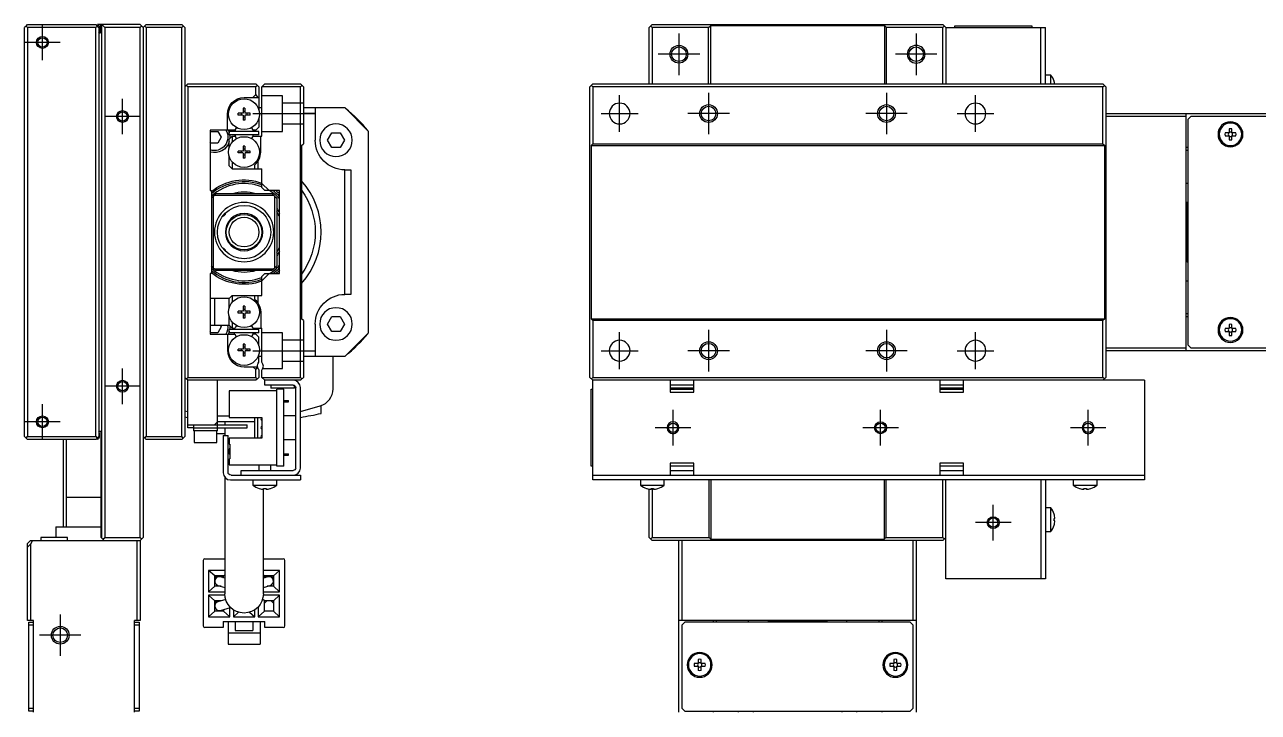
# Model space of a CAD drawing. Extents: x 0 to 922, y -8 to 538.
# Drawn here: x 496.3 to 704.3, y 318.3 to 434.3 of the extents above; entities that cross this region are included whole.
import ezdxf

# ---------------------------------------------------------------- set-up
doc = ezdxf.new("R2010")
doc.units = 0
doc.header["$LTSCALE"] = 0.5
doc.linetypes.add('CENTER', pattern=[50.8, 31.75, -6.35, 6.35, -6.35])
doc.linetypes.add('DASHED', pattern=[19.05, 12.7, -6.35])
for name, color, linetype in [('MSM_CENTER', 1, 'CENTER'), ('MSM_CONTINUOUS', 7, 'CONTINUOUS'), ('MSM_DASHED', 4, 'DASHED'), ('MSM_NARROW', 5, 'CONTINUOUS')]:
    doc.layers.add(name, color=color, linetype=linetype)

msp = doc.modelspace()

# ---------------------------------------------------------------- linework, layer by layer
at = {"layer": 'MSM_CENTER'}
for p, q in [((499.28, 428.26), (499.28, 434.26)), ((606.61, 432.76), (606.61, 425.76)), ((646.61, 432.76), (646.61, 425.76)), ((502.28, 431.26), (496.28, 431.26)), ((610.11, 429.26), (603.11, 429.26)), ((650.11, 429.26), (643.11, 429.26)), ((596.61, 416.16), (596.61, 422.36)), ((611.61, 422.76), (611.61, 415.76)), ((641.61, 422.76), (641.61, 415.76)), ((656.61, 416.16), (656.61, 422.36)), ((512.78, 415.76), (512.78, 421.76)), ((515.78, 418.76), (509.78, 418.76)), ((534.78, 419.26), (545.28, 419.26)), ((593.51, 419.26), (599.71, 419.26)), ((615.11, 419.26), (608.11, 419.26)), ((645.11, 419.26), (638.11, 419.26)), ((653.51, 419.26), (659.71, 419.26)), ((596.61, 376.16), (596.61, 382.36)), ((611.61, 382.76), (611.61, 375.76)), ((641.61, 382.76), (641.61, 375.76)), ((656.61, 376.16), (656.61, 382.36)), ((534.78, 379.26), (545.28, 379.26)), ((593.51, 379.26), (599.71, 379.26)), ((615.11, 379.26), (608.11, 379.26)), ((645.11, 379.26), (638.11, 379.26)), ((653.51, 379.26), (659.71, 379.26)), ((512.78, 370.26), (512.78, 376.26)), ((515.78, 373.26), (509.78, 373.26)), ((499.28, 364.26), (499.28, 370.26)), ((605.61, 363.26), (605.61, 369.26)), ((640.61, 363.26), (640.61, 369.26)), ((675.61, 363.26), (675.61, 369.26)), ((502.28, 367.26), (496.28, 367.26)), ((608.61, 366.26), (602.61, 366.26)), ((643.61, 366.26), (637.61, 366.26)), ((678.61, 366.26), (672.61, 366.26)), ((659.61, 347.26), (659.61, 353.26)), ((662.61, 350.26), (656.61, 350.26)), ((502.28, 334.76), (502.28, 327.76)), ((505.78, 331.26), (498.78, 331.26))]:
    msp.add_line(p, q, dxfattribs=at)
at = {"layer": 'MSM_CONTINUOUS'}
for p, q in [((496.53, 434.01), (496.28, 433.76)), ((496.28, 364.76), (496.28, 433.76)), ((496.53, 434.01), (496.78, 434.26)), ((496.78, 433.76), (496.53, 434.01)), ((496.78, 434.26), (508.28, 434.26)), ((508.28, 433.76), (496.78, 433.76)), ((496.78, 433.76), (496.78, 364.76)), ((508.28, 434.26), (508.53, 434.01)), ((508.53, 434.01), (508.28, 433.76)), ((508.28, 364.76), (508.28, 433.76)), ((508.38, 434.16), (508.58, 434.16)), ((508.48, 434.16), (508.58, 434.26)), ((508.53, 434.01), (508.78, 433.76)), ((515.78, 434.26), (508.58, 434.26)), ((508.78, 433.76), (508.78, 364.76)), ((508.78, 432.86), (509.08, 432.86)), ((508.88, 433.16), (508.88, 433.86)), ((509.08, 432.86), (509.08, 434.26)), ((509.78, 433.76), (509.28, 434.26)), ((509.28, 347.66), (509.28, 434.26)), ((515.78, 433.76), (509.78, 433.76)), ((509.78, 433.76), (509.78, 347.76)), ((515.78, 434.26), (516.03, 434.01)), ((516.03, 434.01), (515.78, 433.76)), ((515.78, 347.76), (515.78, 433.76)), ((516.28, 433.76), (516.03, 434.01)), ((516.28, 433.76), (516.78, 434.26)), ((516.28, 433.76), (516.28, 347.76)), ((516.78, 433.76), (516.53, 434.01)), ((516.78, 434.26), (522.78, 434.26)), ((516.78, 433.76), (516.78, 364.76)), ((522.78, 433.76), (516.78, 433.76)), ((523.28, 433.76), (522.78, 434.26)), ((523.03, 434.01), (522.78, 433.76)), ((522.78, 364.76), (522.78, 433.76)), ((523.28, 433.76), (523.28, 364.76)), ((602.11, 434.26), (601.61, 433.76)), ((601.61, 424.26), (601.61, 433.76)), ((602.11, 433.76), (601.86, 434.01)), ((602.11, 434.26), (651.11, 434.26)), ((611.61, 433.76), (602.11, 433.76)), ((602.11, 433.76), (602.11, 424.26)), ((611.61, 433.76), (611.91, 434.06)), ((611.61, 424.26), (611.61, 433.76)), ((641.31, 434.06), (611.91, 434.06)), ((611.91, 434.06), (611.91, 424.26)), ((641.31, 434.06), (641.61, 433.76)), ((641.31, 424.26), (641.31, 434.06)), ((651.11, 433.76), (641.61, 433.76)), ((641.61, 424.26), (641.61, 433.76)), ((651.61, 433.76), (651.11, 434.26)), ((651.36, 434.01), (651.11, 433.76)), ((651.11, 424.26), (651.11, 433.76)), ((651.61, 433.76), (668.41, 433.76)), ((651.61, 433.76), (651.61, 424.26)), ((653.11, 434.06), (666.11, 434.06)), ((653.11, 433.76), (653.11, 434.06)), ((666.11, 434.06), (666.11, 433.76)), ((667.61, 424.26), (667.61, 433.76)), ((668.41, 424.26), (668.41, 433.76)), ((669.31, 425.76), (668.41, 425.76)), ((669.31, 424.26), (669.31, 425.76)), ((669.86, 424.68), (669.86, 424.71)), ((523.28, 423.76), (523.78, 424.26)), ((523.78, 423.76), (523.53, 424.01)), ((523.78, 424.26), (535.28, 424.26)), ((523.78, 423.76), (523.78, 374.76)), ((535.28, 423.76), (523.78, 423.76)), ((535.28, 422.46), (534.78, 421.96)), ((535.28, 424.26), (535.78, 423.76)), ((535.53, 424.01), (535.28, 423.76)), ((535.28, 422.46), (535.28, 423.76)), ((535.64, 421.96), (535.28, 422.46)), ((535.78, 423.76), (535.78, 419.87)), ((536.28, 423.76), (536.78, 424.26)), ((536.28, 415.46), (536.28, 423.76)), ((542.78, 423.76), (536.28, 423.76)), ((536.78, 424.26), (542.78, 424.26)), ((542.78, 424.26), (543.28, 423.76)), ((543.03, 424.01), (542.78, 423.76)), ((542.78, 374.76), (542.78, 423.76)), ((543.28, 423.76), (543.28, 414.16)), ((592.11, 424.26), (591.61, 423.76)), ((591.61, 374.76), (591.61, 423.76)), ((591.86, 424.01), (592.11, 423.76)), ((592.11, 424.26), (678.11, 424.26)), ((592.11, 423.76), (592.11, 414.16)), ((678.11, 423.76), (592.11, 423.76)), ((678.61, 423.76), (678.11, 424.26)), ((678.11, 423.76), (678.36, 424.01)), ((678.11, 414.16), (678.11, 423.76)), ((678.61, 423.76), (678.61, 374.76)), ((533.28, 421.96), (535.78, 421.96)), ((535.78, 420.26), (536.28, 420.26)), ((543.28, 420.26), (550.28, 420.26)), ((545.28, 420.26), (545.28, 414.76)), ((554.28, 416.26), (550.28, 420.26)), ((530.48, 416.46), (530.48, 419.16)), ((533.08, 419.3), (532.28, 419.3)), ((532.28, 419.01), (532.28, 419.3)), ((533.08, 419.01), (532.28, 419.01)), ((532.81, 419.3), (532.81, 419.01)), ((533.43, 420.16), (533.14, 420.16)), ((533.14, 420.16), (533.14, 419.36)), ((533.43, 419.63), (533.14, 419.63)), ((533.14, 418.95), (533.14, 418.16)), ((533.14, 418.69), (533.43, 418.69)), ((533.43, 418.16), (533.14, 418.16)), ((533.43, 420.16), (533.43, 419.36)), ((533.43, 418.95), (533.43, 418.16)), ((534.28, 419.3), (533.49, 419.3)), ((534.28, 419.01), (533.49, 419.01)), ((533.75, 419.3), (533.75, 419.01)), ((534.28, 419.01), (534.28, 419.3)), ((535.78, 418.44), (535.78, 416.96)), ((535.88, 419.26), (536.28, 419.26)), ((545.28, 419.26), (543.28, 419.26)), ((678.61, 419.26), (707.61, 419.26)), ((692.11, 418.76), (678.61, 418.76)), ((692.11, 419.26), (692.11, 379.26)), ((692.91, 418.76), (692.41, 418.26)), ((692.41, 418.26), (692.41, 380.26)), ((706.91, 418.76), (692.91, 418.76)), ((531.74, 416.46), (527.58, 416.46)), ((527.58, 416.46), (527.58, 406.26)), ((527.58, 416.04), (527.71, 416.26)), ((527.71, 416.26), (528.86, 416.26)), ((528.86, 416.26), (529.44, 415.26)), ((535.78, 416.26), (530.78, 416.26)), ((530.78, 415.66), (530.78, 416.26)), ((531.96, 416.83), (531.74, 416.46)), ((534.83, 416.46), (534.75, 416.59)), ((535.28, 416.46), (534.83, 416.46)), ((535.28, 416.46), (535.78, 416.96)), ((535.78, 415.66), (535.78, 416.26)), ((554.28, 382.26), (554.28, 416.26)), ((699.37, 416.67), (699.37, 416)), ((699.85, 416), (699.85, 416.67)), ((527.71, 414.26), (527.58, 414.47)), ((528.86, 414.26), (527.71, 414.26)), ((529.44, 415.26), (528.86, 414.26)), ((535.78, 415.66), (530.78, 415.66)), ((531.28, 415.46), (530.78, 414.96)), ((530.78, 413.47), (530.78, 414.96)), ((531.28, 415.46), (531.28, 414.42)), ((531.28, 415.46), (531.74, 415.46)), ((531.74, 415.46), (531.82, 415.32)), ((534.61, 415.08), (534.83, 415.46)), ((534.83, 415.46), (536.28, 415.46)), ((536.08, 412.76), (536.08, 415.46)), ((542.98, 413.86), (543.28, 414.16)), ((547.34, 414.76), (548.06, 416.01)), ((548.06, 413.51), (547.34, 414.76)), ((548.06, 416.01), (549.51, 416.01)), ((549.51, 416.01), (550.23, 414.76)), ((550.23, 414.76), (549.51, 413.51)), ((591.81, 413.86), (592.11, 414.16)), ((592.11, 414.16), (678.11, 414.16)), ((678.11, 414.16), (678.41, 413.86)), ((699.37, 416), (698.69, 416)), ((698.69, 415.52), (699.37, 415.52)), ((699.37, 415.52), (699.37, 414.84)), ((700.53, 416), (699.85, 416)), ((699.85, 414.84), (699.85, 415.52)), ((699.85, 415.52), (700.53, 415.52)), ((530.78, 410.46), (530.78, 412.04)), ((533.08, 412.9), (532.28, 412.9)), ((532.28, 412.61), (532.28, 412.9)), ((533.08, 412.61), (532.28, 412.61)), ((532.81, 412.9), (532.81, 412.61)), ((533.43, 413.76), (533.14, 413.76)), ((533.14, 413.76), (533.14, 412.96)), ((533.43, 413.23), (533.14, 413.23)), ((533.14, 412.55), (533.14, 411.76)), ((533.14, 412.29), (533.43, 412.29)), ((533.43, 413.76), (533.43, 412.96)), ((533.43, 412.55), (533.43, 411.76)), ((534.28, 412.9), (533.49, 412.9)), ((534.28, 412.61), (533.49, 412.61)), ((533.75, 412.9), (533.75, 412.61)), ((534.28, 412.61), (534.28, 412.9)), ((542.98, 413.86), (542.98, 384.66)), ((549.51, 413.51), (548.06, 413.51)), ((591.81, 413.86), (591.81, 384.66)), ((591.81, 413.86), (678.41, 413.86)), ((678.41, 384.66), (678.41, 413.86)), ((692.41, 413.51), (692.11, 413.51)), ((692.41, 413.01), (692.11, 413.01)), ((530.78, 410.46), (531.28, 409.96)), ((531.28, 411.09), (531.28, 409.96)), ((531.28, 409.96), (536.28, 409.96)), ((533.43, 411.76), (533.14, 411.76)), ((535.08, 409.96), (535.08, 410.61)), ((535.58, 411.16), (535.58, 409.96)), ((536.28, 406.76), (536.28, 409.96)), ((550.28, 388.76), (550.28, 409.76)), ((550.28, 409.76), (551.28, 409.76)), ((551.28, 409.76), (551.28, 388.76)), ((527.58, 406.26), (527.78, 406.26)), ((527.78, 406.26), (527.78, 392.26)), ((528.28, 405.46), (528.58, 405.76)), ((528.58, 405.76), (537.98, 405.76)), ((536.28, 407.46), (537.49, 406.26)), ((536.78, 406.26), (536.28, 406.76)), ((539.28, 406.26), (536.78, 406.26)), ((537.98, 405.76), (538.28, 405.46)), ((539.28, 392.26), (539.28, 406.26)), ((692.11, 407.51), (692.41, 407.51)), ((527.78, 404.96), (528.08, 405.26)), ((528.28, 405.46), (528.08, 405.26)), ((528.08, 405.26), (528.08, 393.26)), ((538.28, 405.46), (528.28, 405.46)), ((538.48, 405.26), (538.28, 405.46)), ((538.48, 393.26), (538.48, 405.26)), ((538.48, 405.26), (538.78, 404.96)), ((538.78, 404.96), (538.78, 393.56)), ((692.31, 404.26), (692.11, 404.06)), ((692.31, 404.26), (692.31, 394.26)), ((692.41, 404.26), (692.31, 404.26)), ((529.72, 402.01), (529.72, 402.01)), ((529.72, 402.01), (529.86, 402.01)), ((529.86, 402.01), (530.08, 402.23)), ((529.86, 402.01), (529.86, 402.17)), ((530.08, 402.42), (530.08, 402.23)), ((531.91, 402.06), (531.84, 402.06)), ((531.91, 402.06), (531.97, 402.12)), ((534.59, 402.12), (534.66, 402.06)), ((534.73, 402.06), (534.66, 402.06)), ((530.32, 400.32), (530.32, 400.32)), ((536.25, 400.32), (536.25, 400.32)), ((529.86, 396.51), (529.72, 396.51)), ((529.72, 396.51), (529.72, 396.51)), ((529.86, 396.34), (529.86, 396.51)), ((530.08, 396.28), (529.86, 396.51)), ((530.08, 396.28), (530.08, 396.09)), ((528.08, 393.26), (527.78, 393.56)), ((528.08, 393.26), (528.28, 393.06)), ((538.28, 393.06), (538.48, 393.26)), ((538.78, 393.56), (538.48, 393.26)), ((692.11, 394.46), (692.31, 394.26)), ((692.31, 394.26), (692.41, 394.26)), ((527.78, 392.26), (527.58, 392.26)), ((527.58, 392.26), (527.58, 382.06)), ((528.58, 392.76), (528.28, 393.06)), ((528.28, 393.06), (538.28, 393.06)), ((537.98, 392.76), (528.58, 392.76)), ((537.49, 392.26), (536.28, 391.05)), ((536.28, 391.76), (536.78, 392.26)), ((536.28, 388.56), (536.28, 391.76)), ((536.78, 392.26), (539.28, 392.26)), ((538.28, 393.06), (537.98, 392.76)), ((692.41, 391.01), (692.11, 391.01)), ((530.78, 388.06), (527.58, 388.06)), ((528.28, 388.06), (528.28, 383.56)), ((531.28, 388.56), (530.78, 388.06)), ((530.78, 386.47), (530.78, 388.06)), ((531.28, 388.56), (531.28, 387.42)), ((531.28, 388.56), (536.28, 388.56)), ((535.08, 387.9), (535.08, 388.56)), ((535.58, 388.56), (535.58, 387.35)), ((551.28, 388.76), (550.28, 388.76)), ((530.78, 383.56), (530.78, 385.04)), ((533.08, 385.9), (532.28, 385.9)), ((532.28, 385.61), (532.28, 385.9)), ((533.08, 385.61), (532.28, 385.61)), ((532.81, 385.9), (532.81, 385.61)), ((533.43, 386.76), (533.14, 386.76)), ((533.14, 386.76), (533.14, 385.96)), ((533.43, 386.23), (533.14, 386.23)), ((533.14, 385.55), (533.14, 384.76)), ((533.14, 385.29), (533.43, 385.29)), ((533.43, 386.76), (533.43, 385.96)), ((533.43, 385.55), (533.43, 384.76)), ((534.28, 385.9), (533.49, 385.9)), ((534.28, 385.61), (533.49, 385.61)), ((533.75, 385.9), (533.75, 385.61)), ((534.28, 385.61), (534.28, 385.9)), ((536.08, 385.76), (536.08, 383.06)), ((547.34, 383.76), (548.06, 385.01)), ((548.06, 385.01), (549.51, 385.01)), ((549.51, 385.01), (550.23, 383.76)), ((692.11, 385.51), (692.41, 385.51)), ((692.11, 385.01), (692.41, 385.01)), ((527.58, 383.56), (530.78, 383.56)), ((529.44, 383.26), (528.86, 382.26)), ((529.27, 383.56), (529.44, 383.26)), ((530.78, 383.56), (531.28, 383.06)), ((535.78, 382.86), (530.78, 382.86)), ((530.78, 382.26), (530.78, 382.86)), ((531.28, 384.09), (531.28, 383.06)), ((531.28, 383.06), (531.74, 383.06)), ((531.82, 383.19), (531.74, 383.06)), ((533.43, 384.76), (533.14, 384.76)), ((534.83, 383.06), (534.61, 383.43)), ((534.83, 383.06), (536.28, 383.06)), ((535.78, 382.26), (535.78, 382.86)), ((536.28, 377.32), (536.28, 383.06)), ((543.28, 384.36), (542.98, 384.66)), ((543.28, 384.36), (543.28, 374.76)), ((545.28, 383.76), (545.28, 378.26)), ((548.06, 382.51), (547.34, 383.76)), ((550.23, 383.76), (549.51, 382.51)), ((592.11, 384.36), (591.81, 384.66)), ((591.81, 384.66), (678.41, 384.66)), ((592.11, 384.36), (592.11, 374.76)), ((678.11, 384.36), (592.11, 384.36)), ((678.41, 384.66), (678.11, 384.36)), ((678.11, 374.76), (678.11, 384.36)), ((699.37, 383), (698.69, 383)), ((699.37, 383.67), (699.37, 383)), ((699.85, 383), (699.85, 383.67)), ((700.53, 383), (699.85, 383)), ((527.71, 382.26), (527.58, 382.47)), ((527.58, 382.06), (531.74, 382.06)), ((528.86, 382.26), (527.71, 382.26)), ((530.48, 382.06), (530.48, 379.36)), ((535.78, 382.26), (530.78, 382.26)), ((531.74, 382.06), (531.96, 381.68)), ((534.75, 381.92), (534.83, 382.06)), ((535.28, 382.06), (534.83, 382.06)), ((535.78, 381.56), (535.28, 382.06)), ((535.78, 380.07), (535.78, 381.56)), ((549.51, 382.51), (548.06, 382.51)), ((550.28, 378.26), (554.28, 382.26)), ((698.69, 382.52), (699.37, 382.52)), ((699.37, 382.52), (699.37, 381.84)), ((699.85, 381.84), (699.85, 382.52)), ((699.85, 382.52), (700.53, 382.52)), ((533.08, 379.5), (532.28, 379.5)), ((532.28, 379.21), (532.28, 379.5)), ((533.08, 379.21), (532.28, 379.21)), ((532.81, 379.5), (532.81, 379.21)), ((533.43, 380.36), (533.14, 380.36)), ((533.14, 380.36), (533.14, 379.56)), ((533.43, 379.83), (533.14, 379.83)), ((533.14, 379.15), (533.14, 378.36)), ((533.14, 378.89), (533.43, 378.89)), ((533.43, 380.36), (533.43, 379.56)), ((533.43, 379.15), (533.43, 378.36)), ((534.28, 379.5), (533.49, 379.5)), ((534.28, 379.21), (533.49, 379.21)), ((533.75, 379.5), (533.75, 379.21)), ((534.28, 379.21), (534.28, 379.5)), ((535.78, 377.32), (535.78, 378.64)), ((535.88, 379.26), (536.28, 379.26)), ((543.28, 379.26), (545.28, 379.26)), ((678.61, 379.76), (692.11, 379.76)), ((707.61, 379.26), (678.61, 379.26)), ((692.41, 380.26), (692.91, 379.76)), ((692.91, 379.76), (706.91, 379.76)), ((533.43, 378.36), (533.14, 378.36)), ((533.28, 376.56), (535.54, 376.56)), ((534.78, 376.56), (535.28, 376.06)), ((536.28, 378.26), (535.78, 378.26)), ((550.28, 378.26), (543.28, 378.26)), ((548.28, 372.84), (548.28, 378.26)), ((523.53, 374.51), (523.28, 374.76)), ((523.53, 374.51), (523.78, 374.76)), ((523.78, 374.26), (523.53, 374.51)), ((523.78, 374.76), (535.28, 374.76)), ((535.28, 376.06), (535.56, 376.44)), ((535.28, 374.76), (535.28, 376.06)), ((535.28, 374.76), (535.53, 374.51)), ((535.53, 374.51), (535.28, 374.26)), ((535.53, 374.51), (535.78, 374.76)), ((535.78, 375.99), (535.78, 374.76)), ((536.28, 374.76), (536.28, 375.99)), ((536.28, 374.76), (542.78, 374.76)), ((536.78, 374.26), (536.28, 374.76)), ((542.78, 374.76), (543.03, 374.51)), ((543.28, 374.76), (542.78, 374.26)), ((591.61, 374.76), (592.11, 374.26)), ((592.11, 374.76), (591.86, 374.51)), ((592.11, 374.76), (678.11, 374.76)), ((678.36, 374.51), (678.11, 374.76)), ((678.11, 374.26), (678.61, 374.76)), ((523.78, 366.26), (523.78, 374.26)), ((535.28, 374.26), (523.78, 374.26)), ((528.78, 365.76), (528.78, 374.26)), ((530.78, 372.51), (530.78, 368.01)), ((538.78, 372.51), (530.78, 372.51)), ((536.78, 373.46), (536.78, 374.26)), ((542.78, 374.26), (536.78, 374.26)), ((541.58, 373.46), (536.78, 373.46)), ((537.78, 373.46), (537.78, 372.96)), ((541.78, 372.96), (537.78, 372.96)), ((539.98, 372.76), (538.78, 372.76)), ((538.78, 359.76), (538.78, 372.76)), ((539.06, 372.76), (539.06, 372.96)), ((539.98, 359.76), (539.98, 372.76)), ((541.78, 372.96), (541.78, 373.4)), ((541.98, 359.46), (541.98, 373.06)), ((542.78, 359.46), (542.78, 373.06)), ((591.81, 372.76), (592.11, 372.76)), ((591.81, 359.76), (591.81, 372.76)), ((592.11, 357.46), (592.11, 374.26)), ((685.11, 374.26), (592.11, 374.26)), ((605.11, 374.26), (605.11, 372.26)), ((609.11, 373.46), (605.11, 373.46)), ((609.11, 372.96), (605.11, 372.96)), ((605.11, 372.76), (609.11, 372.76)), ((609.11, 372.26), (609.11, 374.26)), ((650.61, 374.26), (650.61, 372.26)), ((654.61, 373.46), (650.61, 373.46)), ((654.61, 372.96), (650.61, 372.96)), ((650.61, 372.76), (654.61, 372.76)), ((654.61, 372.26), (654.61, 374.26)), ((685.11, 374.26), (685.11, 357.46)), ((539.98, 370.88), (540.78, 370.88)), ((539.98, 370.63), (540.78, 370.63)), ((540.78, 370.63), (540.78, 370.88)), ((605.11, 372.26), (609.11, 372.26)), ((650.61, 372.26), (654.61, 372.26)), ((523.28, 369.14), (523.78, 369)), ((528.78, 368.26), (530.78, 368.26)), ((541.98, 368.26), (539.98, 368.26)), ((542.78, 369), (546.11, 369.95)), ((546.28, 368.69), (546.28, 370.01)), ((523.78, 366.76), (533.78, 366.76)), ((524.78, 366.26), (523.78, 366.26)), ((524.78, 366.76), (524.78, 365.76)), ((524.78, 366.26), (533.78, 366.26)), ((528.78, 367.26), (528.28, 366.76)), ((535.08, 367.26), (528.78, 367.26)), ((530.03, 367.26), (530.03, 366.76)), ((530.03, 366.26), (530.03, 364.96)), ((530.78, 368.01), (536.28, 368.01)), ((533.78, 366.26), (533.78, 366.76)), ((535.08, 364.51), (535.08, 368.01)), ((535.58, 364.51), (535.58, 368.01)), ((536.28, 368.01), (536.28, 364.51)), ((496.28, 364.76), (496.78, 364.26)), ((496.53, 364.51), (496.78, 364.76)), ((496.78, 364.76), (508.28, 364.76)), ((508.28, 364.26), (496.78, 364.26)), ((502.78, 364.26), (502.78, 349.56)), ((503.28, 364.26), (503.28, 349.56)), ((508.28, 364.76), (508.53, 364.51)), ((508.78, 364.76), (508.28, 364.26)), ((508.58, 364.36), (508.38, 364.36)), ((508.78, 365.66), (509.18, 365.66)), ((508.88, 364.66), (508.88, 365.36)), ((509.18, 347.76), (509.18, 365.66)), ((516.53, 364.51), (516.28, 364.76)), ((516.53, 364.51), (516.78, 364.76)), ((516.78, 364.26), (516.53, 364.51)), ((516.78, 364.76), (522.78, 364.76)), ((522.78, 364.26), (516.78, 364.26)), ((523.03, 364.51), (522.78, 364.76)), ((522.78, 364.26), (523.28, 364.76)), ((528.78, 365.76), (524.78, 365.76)), ((524.88, 365.76), (524.88, 363.76)), ((528.68, 363.76), (528.68, 365.76)), ((530.03, 365.26), (528.68, 365.26)), ((529.78, 364.96), (530.58, 364.96)), ((529.78, 364.96), (529.78, 358.66)), ((530.58, 358.76), (530.58, 364.96)), ((536.28, 364.51), (530.78, 364.51)), ((530.78, 364.51), (530.78, 363.51)), ((539.98, 364.26), (541.98, 364.26)), ((524.88, 363.76), (528.68, 363.76)), ((530.78, 363.51), (530.88, 363.51)), ((530.88, 362.71), (530.78, 362.71)), ((530.78, 362.71), (530.78, 361.81)), ((530.88, 362.33), (530.78, 362.33)), ((530.88, 362.18), (530.78, 362.18)), ((530.88, 363.51), (530.88, 361.01)), ((530.88, 361.81), (530.78, 361.81)), ((530.78, 361.01), (530.88, 361.01)), ((530.78, 361.01), (530.78, 360.01)), ((530.78, 360.01), (538.78, 360.01)), ((535.78, 360.01), (535.78, 359.06)), ((537.78, 359.06), (537.78, 360.01)), ((539.98, 361.88), (540.78, 361.88)), ((539.98, 361.63), (540.78, 361.63)), ((540.78, 361.63), (540.78, 361.88)), ((605.11, 360.26), (605.11, 358.26)), ((609.11, 360.26), (605.11, 360.26)), ((609.11, 358.26), (609.11, 360.26)), ((654.61, 360.26), (650.61, 360.26)), ((650.61, 360.26), (650.61, 358.26)), ((654.61, 358.26), (654.61, 360.26)), ((530.03, 357.92), (530.03, 338.26)), ((531.08, 358.26), (542.78, 358.26)), ((532.78, 358.26), (532.78, 359.06)), ((532.78, 359.06), (541.58, 359.06)), ((539.98, 359.76), (538.78, 359.76)), ((542.78, 358.26), (542.78, 357.46)), ((592.11, 359.76), (591.81, 359.76)), ((592.11, 358.26), (685.11, 358.26)), ((609.11, 359.76), (605.11, 359.76)), ((605.11, 359.06), (609.11, 359.06)), ((654.61, 359.76), (650.61, 359.76)), ((650.61, 359.06), (654.61, 359.06)), ((530.98, 357.46), (542.78, 357.46)), ((534.78, 357.46), (534.78, 356.56)), ((534.78, 356.56), (538.78, 356.56)), ((535.83, 356), (535.86, 356)), ((536.53, 338.26), (536.53, 355.87)), ((536.58, 356), (536.98, 356)), ((536.58, 355.87), (536.58, 356)), ((536.98, 356), (536.98, 355.87)), ((537.71, 356), (537.73, 356)), ((538.78, 356.56), (538.78, 357.46)), ((685.11, 357.46), (592.11, 357.46)), ((600.11, 357.46), (600.11, 356.56)), ((600.11, 356.56), (604.11, 356.56)), ((601.16, 356), (601.18, 356)), ((601.61, 347.76), (601.61, 355.9)), ((601.91, 356), (602.31, 356)), ((601.91, 355.87), (601.91, 356)), ((602.11, 356), (602.11, 347.76)), ((602.31, 356), (602.31, 355.87)), ((603.04, 356), (603.06, 356)), ((604.11, 356.56), (604.11, 357.46)), ((611.71, 347.76), (611.71, 357.46)), ((612.01, 357.46), (612.01, 347.46)), ((641.21, 357.46), (641.21, 347.46)), ((641.51, 357.46), (641.51, 347.76)), ((651.11, 347.76), (651.11, 357.46)), ((651.61, 340.76), (651.61, 357.46)), ((667.61, 357.46), (667.61, 340.76)), ((668.41, 357.46), (668.41, 340.76)), ((673.11, 357.46), (673.11, 356.56)), ((673.11, 356.56), (677.11, 356.56)), ((674.16, 356), (674.18, 356)), ((674.91, 356), (675.31, 356)), ((674.91, 355.87), (674.91, 356)), ((675.31, 356), (675.31, 355.87)), ((676.04, 356), (676.06, 356)), ((677.11, 356.56), (677.11, 357.46)), ((503.28, 354.56), (509.18, 354.56)), ((669.31, 352.76), (668.41, 352.76)), ((669.31, 348.76), (669.31, 352.76)), ((669.86, 351.68), (669.86, 351.71)), ((501.53, 349.56), (509.18, 349.56)), ((501.53, 349.56), (501.53, 347.76)), ((669.86, 350.96), (670, 350.96)), ((669.86, 350.56), (669.86, 350.96)), ((670, 350.56), (669.86, 350.56)), ((669.86, 349.81), (669.86, 349.83)), ((503.53, 347.76), (499.03, 347.76)), ((499.03, 347.76), (499.03, 347.26)), ((503.53, 347.26), (503.53, 347.76)), ((509.18, 347.76), (509.28, 347.66)), ((509.28, 347.66), (509.48, 347.46)), ((509.48, 347.46), (509.78, 347.76)), ((509.48, 347.46), (509.68, 347.26)), ((509.78, 347.76), (515.78, 347.76)), ((515.78, 347.76), (516.03, 347.51)), ((516.03, 347.51), (515.78, 347.26)), ((516.03, 347.51), (516.28, 347.76)), ((601.61, 347.76), (602.11, 347.26)), ((601.86, 347.51), (602.11, 347.76)), ((602.11, 347.76), (611.71, 347.76)), ((612.01, 347.46), (611.71, 347.76)), ((612.01, 347.46), (641.21, 347.46)), ((641.51, 347.76), (641.21, 347.46)), ((641.51, 347.76), (651.11, 347.76)), ((651.11, 347.76), (651.36, 347.51)), ((651.11, 347.26), (651.61, 347.76)), ((668.41, 348.76), (669.31, 348.76)), ((496.78, 346.76), (497.28, 347.26)), ((496.78, 333.76), (496.78, 346.76)), ((497.28, 346.64), (496.78, 346.14)), ((497.59, 347.26), (497.28, 346.64)), ((497.28, 347.26), (515.78, 347.26)), ((497.28, 346.64), (497.28, 333.76)), ((515.28, 333.76), (515.28, 347.26)), ((515.78, 347.26), (515.78, 333.76)), ((651.11, 347.26), (602.11, 347.26)), ((606.61, 318.26), (606.61, 347.26)), ((607.11, 347.26), (607.11, 333.76)), ((646.11, 333.76), (646.11, 347.26)), ((646.61, 347.26), (646.61, 318.26)), ((526.38, 343.86), (526.38, 332.86)), ((526.68, 344.16), (530.03, 344.16)), ((536.53, 344.16), (539.88, 344.16)), ((540.18, 332.86), (540.18, 343.86)), ((530.03, 342.16), (527.28, 342.16)), ((527.28, 342.16), (527.28, 338.61)), ((528.33, 341.26), (527.28, 342.16)), ((528.33, 339.51), (528.33, 341.26)), ((529.83, 341.26), (528.33, 341.26)), ((528.33, 340.88), (528.71, 341.26)), ((529.46, 341.26), (529.75, 340.97)), ((529.83, 341.26), (530.03, 341.43)), ((529.83, 340.94), (529.83, 341.26)), ((539.28, 342.16), (536.53, 342.16)), ((536.73, 341.26), (536.53, 341.43)), ((538.23, 341.26), (536.73, 341.26)), ((536.73, 341.26), (536.73, 340.94)), ((536.82, 340.97), (537.11, 341.26)), ((537.86, 341.26), (538.23, 340.88)), ((538.23, 341.26), (539.28, 342.16)), ((538.23, 341.26), (538.23, 339.51)), ((539.28, 338.61), (539.28, 342.16)), ((528.33, 339.51), (527.28, 338.61)), ((529.4, 339.51), (528.33, 339.51)), ((528.87, 339.66), (530.03, 339.32)), ((530.03, 340.88), (529.3, 341.1)), ((537.27, 341.1), (536.53, 340.88)), ((536.53, 339.32), (537.7, 339.66)), ((538.23, 339.51), (537.17, 339.51)), ((538.23, 339.51), (539.28, 338.61)), ((668.41, 340.76), (651.61, 340.76)), ((527.28, 338.61), (530.03, 338.61)), ((530.04, 338.01), (527.28, 338.01)), ((527.28, 338.01), (527.28, 334.36)), ((528.33, 337.06), (527.28, 338.01)), ((528.33, 335.31), (528.33, 337.06)), ((529.43, 337.06), (528.33, 337.06)), ((528.33, 336.68), (528.71, 337.06)), ((530.19, 337.27), (528.88, 336.9)), ((530.02, 337.22), (530.16, 337.35)), ((536.73, 337.06), (536.41, 337.35)), ((539.28, 338.01), (536.52, 338.01)), ((536.53, 338.61), (539.28, 338.61)), ((538.23, 337.06), (536.73, 337.06)), ((536.73, 335.31), (536.73, 337.06)), ((536.73, 336.68), (537.11, 337.06)), ((537.86, 337.06), (538.23, 336.68)), ((538.23, 337.06), (539.28, 338.01)), ((538.23, 337.06), (538.23, 335.31)), ((539.28, 334.36), (539.28, 338.01)), ((528.33, 335.31), (527.28, 334.36)), ((529.83, 335.31), (528.33, 335.31)), ((529.29, 335.46), (531, 335.94)), ((529.83, 335.61), (529.83, 335.31)), ((529.83, 335.31), (530.88, 334.36)), ((530.88, 334.36), (530.88, 335.9)), ((531.48, 335.55), (531.48, 334.36)), ((532.35, 335.14), (531.48, 334.36)), ((534.21, 335.14), (535.08, 334.36)), ((535.08, 334.36), (535.08, 335.55)), ((535.68, 336.06), (535.68, 334.36)), ((536.73, 335.31), (535.68, 334.36)), ((538.23, 335.31), (536.73, 335.31)), ((538.23, 335.31), (539.28, 334.36)), ((497.78, 333.76), (496.78, 333.76)), ((496.98, 333.46), (497.78, 333.46)), ((496.98, 318.46), (496.98, 333.46)), ((497.78, 332.96), (496.98, 332.96)), ((497.78, 318.26), (497.78, 333.76)), ((515.78, 333.76), (514.78, 333.76)), ((514.78, 318.26), (514.78, 333.76)), ((514.78, 333.46), (515.58, 333.46)), ((515.58, 332.96), (514.78, 332.96)), ((515.58, 333.46), (515.58, 318.46)), ((527.28, 334.36), (530.88, 334.36)), ((529.78, 333.56), (536.78, 333.56)), ((529.78, 333.56), (529.78, 332.56)), ((530.58, 333.56), (530.58, 329.76)), ((531.48, 334.36), (535.08, 334.36)), ((531.78, 333.56), (531.78, 332.06)), ((534.78, 333.56), (534.78, 332.06)), ((535.68, 334.36), (539.28, 334.36)), ((535.98, 333.56), (535.98, 329.76)), ((536.78, 332.56), (536.78, 333.56)), ((646.61, 333.76), (606.61, 333.76)), ((607.61, 333.46), (607.11, 332.96)), ((607.11, 332.96), (607.11, 318.96)), ((645.61, 333.46), (607.61, 333.46)), ((612.36, 333.76), (612.36, 333.46)), ((612.86, 333.76), (612.86, 333.46)), ((618.36, 333.46), (618.36, 333.76)), ((621.81, 333.76), (621.61, 333.56)), ((631.61, 333.56), (621.61, 333.56)), ((621.61, 333.56), (621.61, 333.46)), ((631.61, 333.56), (631.41, 333.76)), ((631.61, 333.46), (631.61, 333.56)), ((634.86, 333.76), (634.86, 333.46)), ((640.36, 333.46), (640.36, 333.76)), ((640.86, 333.46), (640.86, 333.76)), ((646.11, 332.96), (645.61, 333.46)), ((646.11, 318.96), (646.11, 332.96)), ((529.78, 332.56), (526.68, 332.56)), ((530.58, 331.67), (535.98, 331.67)), ((531.78, 332.06), (534.78, 332.06)), ((539.88, 332.56), (536.78, 332.56)), ((530.58, 329.76), (535.98, 329.76)), ((609.87, 327.17), (609.87, 326.5)), ((610.35, 326.5), (610.35, 327.17)), ((642.87, 327.17), (642.87, 326.5)), ((643.35, 326.5), (643.35, 327.17)), ((609.87, 326.5), (609.19, 326.5)), ((609.19, 326.02), (609.87, 326.02)), ((609.87, 326.02), (609.87, 325.34)), ((611.03, 326.5), (610.35, 326.5)), ((610.35, 325.34), (610.35, 326.02)), ((610.35, 326.02), (611.03, 326.02)), ((642.87, 326.5), (642.19, 326.5)), ((642.19, 326.02), (642.87, 326.02)), ((642.87, 326.02), (642.87, 325.34)), ((644.03, 326.5), (643.35, 326.5)), ((643.35, 326.02), (644.03, 326.02)), ((643.35, 325.34), (643.35, 326.02)), ((496.98, 318.96), (497.78, 318.96)), ((497.78, 318.46), (496.98, 318.46)), ((514.78, 318.96), (515.58, 318.96)), ((515.58, 318.46), (514.78, 318.46)), ((607.11, 318.96), (607.61, 318.46)), ((607.61, 318.46), (645.61, 318.46)), ((612.36, 318.46), (612.36, 318.26)), ((616.61, 318.46), (616.61, 318.26)), ((619.11, 318.46), (619.11, 318.26)), ((634.11, 318.26), (634.11, 318.46)), ((636.61, 318.26), (636.61, 318.46)), ((640.86, 318.26), (640.86, 318.46)), ((645.61, 318.46), (646.11, 318.96))]:
    msp.add_line(p, q, dxfattribs=at)
for centre, radius in [((499.28, 431.26), 0.783), ((606.61, 429.26), 1.23), ((646.61, 429.26), 1.23), ((533.28, 419.16), 2.6), ((611.61, 419.26), 1.23), ((641.61, 419.26), 1.23), ((512.78, 418.76), 0.783), ((533.28, 412.76), 2.6), ((533.28, 399.26), 4.5), ((533.28, 399.26), 3), ((533.28, 385.76), 2.6), ((533.28, 379.36), 2.6), ((611.61, 379.26), 1.23), ((641.61, 379.26), 1.23), ((512.78, 373.26), 0.783), ((499.28, 367.26), 0.783), ((605.61, 366.26), 0.783), ((640.61, 366.26), 0.783), ((675.61, 366.26), 0.783), ((659.61, 350.26), 0.783), ((502.28, 331.26), 1.23)]:
    msp.add_circle(centre, radius, dxfattribs=at)
at = {"layer": 'MSM_CONTINUOUS', "extrusion": (0, 0, -1)}
for centre, radius in [((-596.61, 419.26), 1.75), ((-656.61, 419.26), 1.75), ((-548.78, 414.76), 2.75), ((-699.61, 415.76), 2.1), ((-699.61, 415.76), 1.9), ((-533.28, 399.26), 5), ((-533.28, 399.26), 3.15), ((-548.78, 383.76), 2.75), ((-699.61, 382.76), 2.1), ((-699.61, 382.76), 1.9), ((-596.61, 379.26), 1.75), ((-656.61, 379.26), 1.75), ((-610.11, 326.26), 2.1), ((-610.11, 326.26), 1.9), ((-643.11, 326.26), 2.1), ((-643.11, 326.26), 1.9)]:
    msp.add_circle(centre, radius, dxfattribs=at)
at = {"layer": 'MSM_CONTINUOUS'}
for centre, radius, start, end in [((508.58, 433.86), 0.3, 0, 90), ((508.58, 433.16), 0.3, 311.8103, 0), ((666.81, 423.76), 3.2, 17.27, 38.6822), ((666.81, 423.76), 3.19, 9.0071, 16.9053), ((533.28, 399.26), 27, 39.3765, 50.6235), ((533.28, 415.96), 1.59, 143.8028, 169.1069), ((533.4, 415.84), 1.75, 142.994, 145.4948), ((533.28, 415.96), 1.59, 10.8931, 36.1972), ((533.17, 415.84), 1.75, 25.4948, 37.006), ((699.61, 415.76), 0.95, 75.3667, 104.6333), ((699.61, 415.76), 0.365, 48.8496, 131.1504), ((533.28, 415.96), 1.59, 190.8931, 216.1972), ((533.4, 416.07), 1.75, 205.4948, 217.006), ((533.28, 415.96), 1.59, 323.8028, 349.107), ((533.17, 416.07), 1.75, 322.994, 325.4948), ((699.61, 415.76), 0.95, 165.3667, 194.6333), ((699.61, 415.76), 0.365, 138.8496, 221.1504), ((699.61, 415.76), 0.365, 228.8496, 311.1504), ((699.61, 415.76), 0.95, 255.3667, 284.6333), ((699.61, 415.76), 0.365, 318.8496, 41.1504), ((699.61, 415.76), 0.95, 345.3667, 14.6333), ((533.28, 412.76), 2.8, 310.0052, 360), ((533.28, 399.26), 8.5, 69.3327, 130.3202), ((533.28, 399.26), 13, 318.2583, 41.7417), ((533.28, 399.26), 8.2, 68.5399, 132.1236), ((533.28, 399.26), 8.2, 42.9703, 58.6119), ((533.28, 399.26), 8.5, 45.0991, 55.4397), ((533.28, 399.26), 6.5, 22.6199, 32.2042), ((533.28, 399.26), 6.5, 327.7958, 337.3801), ((533.28, 399.26), 8.2, 227.8764, 291.4601), ((533.28, 399.26), 8.2, 301.3881, 317.0297), ((533.28, 399.26), 8.5, 304.5603, 314.9009), ((533.28, 399.26), 8.5, 229.6798, 290.6673), ((533.28, 385.76), 2.8, 34.7719, 49.9948), ((533.17, 382.56), 1.59, 161.6416, 169.1069), ((533.4, 382.44), 1.75, 142.994, 154.5052), ((533.28, 382.56), 1.59, 10.8931, 36.1972), ((533.17, 382.44), 1.75, 34.5052, 37.006), ((699.61, 382.76), 0.95, 165.3667, 194.6333), ((699.61, 382.76), 0.365, 138.8496, 221.1504), ((699.61, 382.76), 0.95, 75.3667, 104.6333), ((699.61, 382.76), 0.365, 48.8496, 131.1504), ((699.61, 382.76), 0.365, 318.8496, 41.1504), ((699.61, 382.76), 0.95, 345.3667, 14.6333), ((533.17, 382.56), 1.59, 190.8931, 198.3584), ((533.4, 382.67), 1.75, 214.5052, 217.006), ((533.28, 382.56), 1.59, 323.8028, 349.1069), ((533.17, 382.67), 1.75, 322.994, 334.5052), ((533.28, 399.26), 27, 309.3765, 320.6235), ((699.61, 382.76), 0.365, 228.8496, 311.1504), ((699.61, 382.76), 0.95, 255.3667, 284.6333), ((533.28, 379.36), 2.8, 180, 270), ((536.53, 376.66), 1, 185.7392, 221.4096), ((535.53, 376.66), 1, 318.5904, 41.4096), ((541.58, 373.06), 1.2, 0, 90), ((545.28, 372.84), 3, 285.9958, 0), ((533.28, 427.26), 60, 279.1102, 282.5133), ((533.28, 427.26), 60, 260.4059, 260.8898), ((536.38, 367.76), 0.25, 113.5782, 246.4218), ((536.38, 366.26), 0.25, 113.5782, 246.4218), ((508.58, 364.66), 0.3, 270, 0), ((508.58, 365.36), 0.3, 0, 48.1897), ((536.38, 364.76), 0.25, 113.5782, 246.4218), ((530.98, 358.66), 1.2, 180, 270), ((541.58, 359.46), 1.2, 270, 0), ((536.78, 359.06), 3.2, 231.3178, 252.73), ((536.78, 359.06), 3.19, 253.0947, 266.4096), ((536.78, 359.06), 3.19, 273.5904, 286.9053), ((536.78, 359.06), 3.2, 287.27, 308.6822), ((602.11, 359.06), 3.2, 231.3178, 252.73), ((602.11, 359.06), 3.19, 253.0947, 266.4096), ((602.11, 359.06), 3.19, 273.5904, 286.9053), ((602.11, 359.06), 3.2, 287.27, 308.6822), ((675.11, 359.06), 3.2, 231.3178, 252.73), ((675.11, 359.06), 3.19, 253.0947, 266.4096), ((675.11, 359.06), 3.19, 273.5904, 286.9053), ((675.11, 359.06), 3.2, 287.27, 308.6822), ((666.81, 350.76), 3.2, 17.27, 38.6822), ((666.81, 350.76), 3.19, 3.5904, 16.9053), ((666.81, 350.76), 3.2, 321.3178, 342.73), ((666.81, 350.76), 3.19, 343.0947, 356.4096), ((526.68, 343.86), 0.3, 90, 180), ((539.88, 343.86), 0.3, 0, 90), ((529.08, 340.38), 0.75, 73.4791, 253.4791), ((537.48, 340.38), 0.75, 286.5209, 106.5209), ((529.08, 336.18), 0.75, 105.6242, 285.6242), ((526.68, 332.86), 0.3, 180, 270), ((539.88, 332.86), 0.3, 270, 0), ((610.11, 326.26), 0.95, 75.3667, 104.6333), ((610.11, 326.26), 0.365, 48.8496, 131.1504), ((643.11, 326.26), 0.95, 75.3667, 104.6333), ((643.11, 326.26), 0.365, 48.8496, 131.1504), ((610.11, 326.26), 0.95, 165.3667, 194.6333), ((610.11, 326.26), 0.365, 138.8496, 221.1504), ((610.11, 326.26), 0.365, 228.8496, 311.1504), ((610.11, 326.26), 0.95, 255.3667, 284.6333), ((610.11, 326.26), 0.365, 318.8496, 41.1504), ((610.11, 326.26), 0.95, 345.3667, 14.6333), ((643.11, 326.26), 0.95, 165.3667, 194.6333), ((643.11, 326.26), 0.365, 138.8496, 221.1504), ((643.11, 326.26), 0.365, 228.8496, 311.1504), ((643.11, 326.26), 0.95, 255.3667, 284.6333), ((643.11, 326.26), 0.365, 318.8496, 41.1504), ((643.11, 326.26), 0.95, 345.3667, 14.6333)]:
    msp.add_arc(centre, radius, start, end, dxfattribs=at)
at = {"layer": 'MSM_CONTINUOUS', "extrusion": (0, 0, -1)}
for centre, radius, start, end in [((-533.28, 419.16), 2.8, 0, 90), ((-533.08, 419.36), 0.06, 180, 270), ((-533.08, 418.95), 0.06, 90, 180), ((-533.49, 419.36), 0.06, 270, 0), ((-533.49, 418.95), 0.06, 0, 90), ((-528.28, 415.26), 2.25, 147.769, 288.1262), ((-528.28, 415.26), 2.6, 152.5136, 164.0576), ((-528.28, 415.26), 2.6, 195.9424, 285.6185), ((-528.28, 415.26), 2.6, 171.1501, 184.5966), ((-550.28, 414.76), 5, 270, 0), ((-533.08, 412.96), 0.06, 180, 270), ((-533.08, 412.55), 0.06, 90, 180), ((-533.49, 412.96), 0.06, 270, 0), ((-533.49, 412.55), 0.06, 0, 90), ((-533.28, 399.26), 8.8, 51.3178, 109.9323), ((-533.28, 399.26), 6.8, 72.9174, 107.0826), ((-533.28, 399.26), 8.8, 127.3018, 132.9859), ((-533.28, 399.26), 12, 143.9334, 216.0666), ((-533.28, 399.26), 6.8, 143.9811, 151.9275), ((-533.28, 399.26), 6.8, 208.0725, 216.0189), ((-533.28, 399.26), 8.8, 250.0677, 308.6822), ((-533.28, 399.26), 6.8, 252.9174, 287.0826), ((-533.28, 399.26), 8.8, 227.0141, 232.6982), ((-533.28, 385.76), 2.8, 145.2281, 180), ((-550.28, 383.76), 5, 0, 90), ((-533.08, 385.96), 0.06, 180, 270), ((-533.08, 385.55), 0.06, 90, 180), ((-533.49, 385.96), 0.06, 270, 0), ((-533.49, 385.55), 0.06, 0, 90), ((-528.28, 383.26), 2.25, 172.3377, 212.231), ((-528.28, 383.26), 2.6, 175.4034, 188.8499), ((-528.28, 383.26), 2.6, 195.9424, 207.4864), ((-533.08, 379.56), 0.06, 180, 270), ((-533.08, 379.15), 0.06, 90, 180), ((-533.49, 379.56), 0.06, 270, 0), ((-533.49, 379.15), 0.06, 0, 90), ((-536.53, 376.66), 1, 354.2608, 41.4096), ((-541.58, 373.06), 0.4, 90, 180), ((-531.08, 358.76), 0.5, 270, 0), ((-541.58, 359.46), 0.4, 180, 270), ((-533.28, 338.26), 3.25, 180, 360)]:
    msp.add_arc(centre, radius, start, end, dxfattribs=at)
at = {"layer": 'MSM_DASHED'}
for p, q in [((539.78, 422.26), (536.28, 422.26)), ((539.78, 416.26), (539.78, 422.26)), ((543.28, 421.01), (539.78, 421.01)), ((536.28, 416.26), (539.78, 416.26)), ((539.78, 417.51), (543.28, 417.51)), ((539.78, 382.26), (536.28, 382.26)), ((539.78, 376.26), (539.78, 382.26)), ((543.28, 381.01), (539.78, 381.01)), ((539.78, 377.51), (543.28, 377.51)), ((536.45, 376.26), (539.78, 376.26))]:
    msp.add_line(p, q, dxfattribs=at)
at = {"layer": 'MSM_NARROW'}
for p, q in [((529.72, 402.01), (529.72, 402.01)), ((529.72, 396.51), (529.72, 396.51))]:
    msp.add_line(p, q, dxfattribs=at)
for centre, radius in [((499.28, 431.26), 1), ((606.61, 429.26), 1.5), ((611.61, 419.26), 1.5), ((641.61, 419.26), 1.5), ((512.78, 418.76), 1), ((533.28, 399.26), 2.5), ((611.61, 379.26), 1.5), ((641.61, 379.26), 1.5), ((512.78, 373.26), 1), ((499.28, 367.26), 1), ((640.61, 366.26), 1), ((659.61, 350.26), 1), ((502.28, 331.26), 1.5)]:
    msp.add_circle(centre, radius, dxfattribs=at)
at = {"layer": 'MSM_NARROW', "extrusion": (0, 0, -1)}
for centre, radius in [((-646.61, 429.26), 1.5), ((-605.61, 366.26), 1), ((-675.61, 366.26), 1)]:
    msp.add_circle(centre, radius, dxfattribs=at)

doc.saveas('drawing.dxf')
